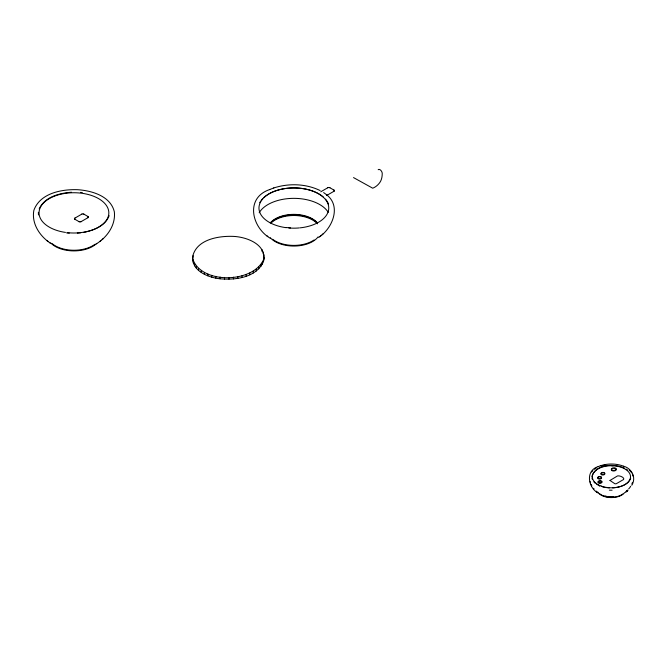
<?xml version="1.0" encoding="UTF-8"?>
<svg xmlns="http://www.w3.org/2000/svg" width="667" height="667" viewBox="0 0 667 667"><rect width="100%" height="100%" fill="white"/><g stroke="black" fill="none" stroke-linecap="round" stroke-linejoin="round"><path stroke-width="1" d="M595.131 483.191L593.913 481.916M192.68 256.495C196.465 239.795 217.5 235.976 232.124 236.351C245.881 236.543 267.484 244.164 263.465 261.606C256.378 277.522 235.551 280.257 220.085 278.798C208.229 277.514 191.437 270.969 192.68 256.495L192.763 260.855M192.68 258.271L193.163 255.694M263.465 261.606L263.94 257.254L263.94 259.029M591.912 476.463C596.048 463.857 614.199 463.39 624.545 468.109M631.924 483.85L632.508 482.333M39.186 208.896C44.664 196.865 59.455 193.088 71.552 192.238M108.112 218.184L109.146 215.658M192.763 259.071C201.509 284.501 252.851 283.167 263.465 259.83M612.614 487.885C619.426 487.444 627.905 485.276 630.699 478.289M631.774 485.301C636.568 477.88 631.824 468.342 623.628 466.216M107.595 219.001C102.401 227.122 92.555 230.64 83.508 232.391M591.612 472.028L592.846 470.635M96.173 243.972C107.145 237.352 115.841 225.054 114.34 211.781C110.58 196.048 91.813 190.637 77.647 189.703C61.581 189.111 39.995 193.222 33.867 210.322C31.332 223.445 39.728 236.143 50.367 243.138L49.391 242.413M318.693 237.41C332.074 228.923 341.629 206.703 326.947 195.047M625.838 491.662L627.672 490.045M625.579 492.446L627.981 490.353M75.012 218.051L74.604 218.334A1.392 0.809 0 0 0 74.604 219.059L75.012 219.343M87.861 217.734L88.277 217.45A1.392 0.809 0 0 0 88.277 216.733L87.861 216.45M333.859 191.329L334.267 191.045A1.392 0.809 0 0 0 334.267 190.328L333.859 190.045M99.808 241.504L100.784 240.67M102.118 239.536L103.185 238.636M319.718 236.652L320.694 235.826M322.028 234.692L323.095 233.792M626.555 491.045L627.13 490.562M626.847 491.371L627.43 490.879M81.716 214.182L82.208 213.949A1.392 0.809 0 0 1 83.458 213.949L83.95 214.182M81.166 221.602L80.857 221.778A1.392 0.809 0 0 1 79.24 221.778L78.931 221.602M327.714 187.786L328.206 187.544A1.392 0.809 0 0 1 329.448 187.544L329.94 187.786M327.163 195.198L326.855 195.373A1.392 0.809 0 0 1 326.471 195.489M594.472 469.26L596.248 468.092M74.754 218.201L81.974 214.032M80.899 221.752L88.127 217.584M320.752 191.804L327.972 187.635M326.897 195.356L334.125 191.179M269.76 189.52C244.806 197.899 251.684 227.322 270.277 238.294M598.207 466.625C585.259 470.427 587.952 487.469 597.957 492.955M273.653 187.994C288.686 183.1 305.769 183.608 320.102 190.529M600.342 465.791C607.804 463.323 616.133 463.415 623.512 466.166M269.526 189.611L273.845 187.919M598.082 466.675L600.442 465.749M601.367 465.933L602.96 465.466M603.793 465.291L605.469 464.941M80.874 232.75L77.339 233.1M80.457 192.396L82.224 192.546M66.65 232.925L69.301 233.142M609.346 487.911L605.361 487.46M286.093 227.505L290.504 227.914M602.343 486.785L604.577 487.335M599.608 485.793L596.615 484.234M353.518 177.589L372.72 188.211A46.248 26.697 60 0 0 379.865 182.441A25.046 14.457 60 0 0 382.233 173.587A3.168 1.826 60 0 0 380.69 170.235A3.168 1.826 60 0 0 378.189 169.735M329.681 187.635L334.125 190.195M83.683 214.032L88.127 216.6M74.754 219.193L79.19 221.752M266.783 235.693L267.859 236.493M596.573 491.921L597.165 492.363M46.873 240.537L47.949 241.337M323.628 192.563L326.68 194.839M626.263 469.101L627.739 470.21M596.298 491.12L596.848 491.587M629.248 469.977L631.799 472.878M593.555 488.277L594.047 488.878M591.104 484.367L591.829 485.818M632.641 474.529L633.116 476.246M590.137 481.566L590.553 483.1M591.962 477.872L592.313 479.273M38.369 212.314L38.453 214.899M263.857 254.669L263.857 256.445M263.215 252.126L263.215 253.902M262.431 262.364L262.431 264.14M262.023 249.65L262.023 251.426M260.855 264.807L260.855 266.583M258.771 267.125L258.771 268.901M256.211 269.285L256.211 271.06M253.202 271.244L253.202 273.02M249.808 272.978L249.808 274.754M246.073 274.462L246.073 276.238M242.054 275.663L242.054 277.439M237.819 276.572L237.819 278.347M233.433 277.164L233.433 278.948M228.973 277.447L228.973 279.223M224.496 277.397L224.496 279.173M220.085 277.022L220.085 278.798M215.8 276.338L215.8 278.114M211.714 275.338L211.714 277.113M207.887 274.054L207.887 275.83M204.385 272.495L204.385 274.27M201.259 270.685L201.259 272.461M198.558 268.668L198.558 270.443M196.331 266.458L196.331 268.234M194.606 264.099L194.606 265.875M193.405 261.622L193.405 263.398M622.861 494.005A14.499 8.371 0 0 1 599.416 493.58M613.648 496.698A14.34 8.279 0 0 1 608.279 496.598M606.553 496.315A14.34 8.279 0 0 1 604.894 495.898M612.098 490.187A21.819 12.598 0 0 1 609.355 490.145M599.816 486.01A19.443 11.222 0 0 1 598.549 485.418M611.614 465.766A19.443 11.222 0 0 1 613.24 465.816M630.649 486.26A20.035 11.564 0 0 1 628.656 488.919M624.712 492.554A14.499 8.371 0 0 1 610.955 497.59A14.499 8.371 0 0 1 597.765 492.063M615.924 468.926A2.443 1.309 -3.4 0 1 615.199 470.685A2.443 1.309 -3.4 0 1 611.931 470.594A2.443 1.309 -3.4 0 1 612.081 468.818M612.581 468.584A2.443 1.309 -3.4 0 1 613.173 468.426M614.44 468.376A2.443 1.309 -3.4 0 1 615.024 468.484M604.569 473.395A1.926 1.034 -3.4 0 1 602.901 475.012A1.926 1.034 -3.4 0 1 601.234 473.528M601.542 473.303A1.926 1.034 -3.4 0 1 602.401 473.003M603.868 473.045A1.926 1.034 -3.4 0 1 604.269 473.195M601.351 477.447A1.926 1.034 -3.4 0 1 599.675 479.064A1.926 1.034 -3.4 0 1 598.007 477.58M598.716 477.172A1.926 1.034 -3.4 0 1 599.183 477.055M600.642 477.097A1.926 1.034 -3.4 0 1 601.042 477.238M601.367 481.449A1.926 1.034 -3.4 0 1 601.367 482.916A1.926 1.034 -3.4 0 1 598.641 483.025A1.926 1.034 -3.4 0 1 598.649 481.566M599.508 481.257A1.926 1.034 -3.4 0 1 600.508 481.215M314.065 239.987A26.463 15.274 0 0 1 272.611 239.236M271.077 222.353A26.463 15.274 0 0 1 294.689 214.857A26.463 15.274 0 0 1 317.434 223.195M286.243 227.689A34.892 20.143 0 0 1 265.249 196.498A34.892 20.143 0 0 1 323.195 197.132A34.892 20.143 0 0 1 300.175 227.839M299.316 227.922A34.892 20.143 0 0 1 288.828 227.964M259.196 212.731A36.568 21.111 0 0 1 293.472 198.349A36.568 21.111 0 0 1 328.256 212.314M270.285 222.903A26.18 15.116 0 0 1 293.58 214.365A26.18 15.116 0 0 1 317.184 222.62M259.771 202.735A35.493 20.494 0 0 1 260.722 201.1M261.281 200.308A35.493 20.494 0 0 1 262.581 198.766M263.89 197.465A35.493 20.494 0 0 1 323.212 196.932M325.479 199.15A35.493 20.494 0 0 1 328.489 203.977M318.142 236.843A26.463 15.274 0 0 1 294.689 246.048A26.463 15.274 0 0 1 270.277 237.71M271.077 223.003A26.463 15.274 0 0 1 294.689 215.508A26.463 15.274 0 0 1 317.434 223.837M94.856 244.339A26.463 15.274 0 0 1 52.059 243.563M65.483 232.416A34.892 20.143 0 0 1 48.466 199.116A34.892 20.143 0 0 1 107.145 206.687A34.892 20.143 0 0 1 67.192 232.633M96.723 243.397A26.463 15.274 0 0 1 73.67 250.9A26.463 15.274 0 0 1 50.892 243.122M609.988 480.465L614.757 483.667A1.392 0.809 0 0 0 616.375 483.667L623.645 479.473C624.921 477.597 619.468 475.296 617.492 475.93L609.988 480.465M601.334 486.143A19.118 11.039 0 0 0 630.515 477.113A19.118 11.039 0 0 0 602.376 467.042A19.118 11.039 0 0 0 601.334 486.143M612.548 470.318A2.443 1.309 -3.4 0 0 616.216 469.034A2.443 1.309 -3.4 0 0 612.556 468.051A2.443 1.309 -3.4 0 0 612.548 470.318M601.901 474.379A1.926 1.034 -3.4 0 0 604.794 473.37A1.926 1.034 -3.4 0 0 601.909 472.595A1.926 1.034 -3.4 0 0 601.901 474.379M598.683 478.431A1.926 1.034 -3.4 0 0 601.576 477.414A1.926 1.034 -3.4 0 0 598.683 476.638A1.926 1.034 -3.4 0 0 598.683 478.431M599.008 482.641A1.926 1.034 -3.4 0 0 601.901 481.624A1.926 1.034 -3.4 0 0 599.016 480.849A1.926 1.034 -3.4 0 0 599.008 482.641"/></g></svg>
